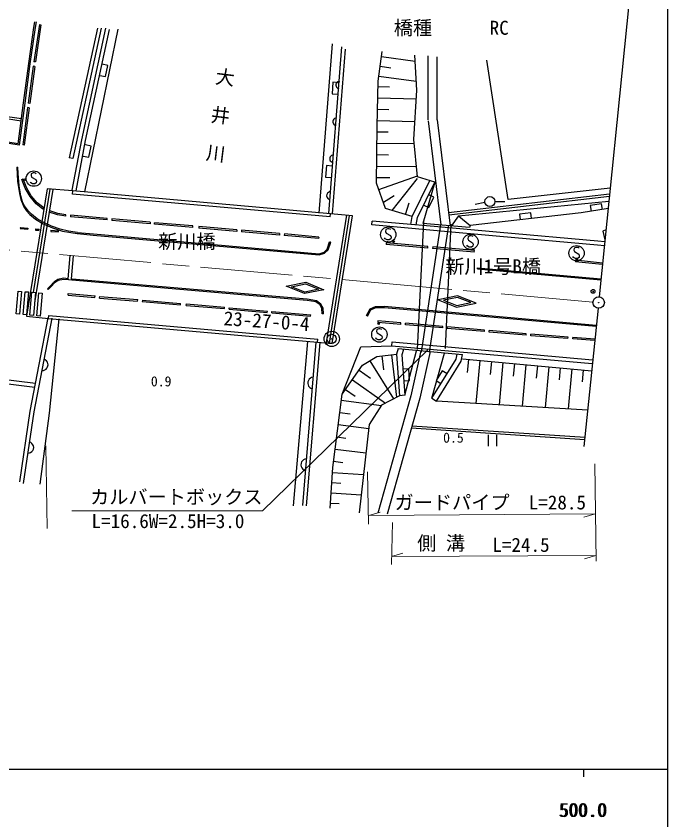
# Model space of a CAD drawing. Units: millimetres, scale not verified. Extents: x 40000 to 680000, y 20000 to 380000.
# Drawn here: x 493930 to 579000, y 198357 to 303217 of the extents above; entities that cross this region are included whole.
import ezdxf
from ezdxf.enums import TextEntityAlignment as Align

# ---------------------------------------------------------------- set-up
doc = ezdxf.new("R2010")
doc.units = ezdxf.units.MM
doc.header["$LTSCALE"] = 1000
doc.header["$PDMODE"] = 32
doc.header["$PDSIZE"] = 500
doc.linetypes.add('CHAIN', pattern=[18.5, 12, -1.5, 3.5, -1.5])
for name, color, linetype, lineweight in [('M-BGD', 7, 'Continuous', 25), ('M-BGD-EXST', 7, 'Continuous', 25), ('M-BMK', 2, 'CHAIN', 13), ('M-BMK-OTRS', 5, 'Continuous', 25), ('M-BMK-SRVR', 3, 'Continuous', 25), ('M-OTRS', 6, 'Continuous', 25), ('M-STR-HTXT', 7, 'Continuous', 13), ('M-STR-STR1', 1, 'Continuous', 25), ('M-STR-STRC', 7, 'Continuous', 25), ('M-TTL-BAND', 7, 'Continuous', 25)]:
    doc.layers.add(name, color=color, linetype=linetype, lineweight=lineweight)
doc.styles.add('@ＭＳ ゴシック', font='')
doc.styles.add('ＭＳ ゴシック', font='')
doc.styles.get('@ＭＳ ゴシック').set_extended_font_data('@MS Gothic')
doc.styles.get('ＭＳ ゴシック').set_extended_font_data('MS Gothic')

msp = doc.modelspace()

# ---------------------------------------------------------------- linework, layer by layer
at = {"layer": 'M-BGD'}
for p, q in [((496252, 301744), (496379, 302484)), ((496449, 301713), (496580, 302473)), ((495585, 297033), (496252, 301744)), ((495783, 297006), (496449, 301713)), ((504538, 301656), (500854, 284730)), ((505045, 301630), (501343, 284623)), ((502515, 287086), (505625, 301631)), ((507191, 301511), (502849, 280297)), ((503005, 286987), (506102, 301471)), ((533467, 277527), (535243, 299616)), ((536399, 299221), (534691, 277464)), ((536874, 298889), (535189, 277425)), ((541187, 294748), (541714, 298582)), ((541626, 297943), (546019, 297340)), ((546224, 293538), (545977, 298127)), ((547699, 289680), (547701, 298014)), ((548899, 289679), (548900, 297904)), ((494899, 291897), (495585, 297033)), ((495097, 291871), (495783, 297006)), ((505903, 296790), (505169, 296941)), ((505600, 295320), (505903, 296790)), ((558154, 279301), (555354, 297455)), ((541451, 296665), (542843, 296474)), ((504866, 295472), (505600, 295320)), ((536008, 294702), (535904, 294651)), ((536131, 294732), (536008, 294702)), ((541040, 288875), (541187, 294748)), ((541275, 295387), (546161, 294716)), ((535283, 294588), (535165, 293093)), ((536030, 294530), (535283, 294588)), ((535678, 294348), (535664, 294189)), ((535664, 294189), (535694, 294066)), ((535728, 294465), (535678, 294348)), ((535694, 294066), (535746, 293961)), ((535796, 294559), (535728, 294465)), ((535746, 293961), (535837, 293853)), ((535904, 294651), (535796, 294559)), ((535837, 293853), (535932, 293785)), ((535932, 293785), (536048, 293735)), ((541169, 294013), (542680, 293975)), ((535165, 293093), (535913, 293034)), ((545834, 287115), (546224, 293538)), ((494196, 286556), (494899, 291897)), ((494374, 286377), (495097, 291871)), ((541132, 292545), (546156, 292419)), ((541095, 291077), (542587, 291039)), ((491827, 289970), (494614, 289556)), ((491871, 290266), (494658, 289853)), ((535276, 289539), (535262, 289380)), ((535326, 289655), (535276, 289539)), ((535394, 289750), (535326, 289655)), ((535502, 289841), (535394, 289750)), ((535606, 289893), (535502, 289841)), ((535729, 289923), (535606, 289893)), ((541058, 289609), (545978, 289485)), ((547707, 289535), (549349, 275980)), ((548899, 289679), (550571, 275875)), ((535262, 289380), (535292, 289257)), ((535292, 289257), (535344, 289152)), ((535344, 289152), (535435, 289044)), ((535435, 289044), (535530, 288976)), ((535530, 288976), (535646, 288926)), ((540974, 281416), (541040, 288875)), ((494196, 286556), (488463, 287435)), ((541033, 288129), (542491, 288116)), ((494374, 286377), (488296, 287308)), ((501270, 280506), (502515, 287086)), ((501762, 280413), (503005, 286987)), ((503733, 286261), (502998, 286412)), ((541020, 286637), (545888, 286595)), ((546334, 282242), (545834, 287115)), ((503430, 284792), (503733, 286261)), ((501343, 284623), (500854, 284730)), ((502695, 284943), (503430, 284792)), ((534874, 284730), (534860, 284570)), ((534860, 284570), (534890, 284448)), ((534923, 284846), (534874, 284730)), ((534890, 284448), (534942, 284343)), ((534992, 284941), (534923, 284846)), ((534942, 284343), (535033, 284235)), ((535100, 285032), (534992, 284941)), ((535033, 284235), (535128, 284167)), ((535204, 285084), (535100, 285032)), ((535327, 285113), (535204, 285084)), ((541007, 285145), (542517, 285132)), ((494018, 283496), (494168, 283506)), ((534429, 283710), (534311, 282214)), ((535176, 283651), (534429, 283710)), ((535128, 284167), (535244, 284117)), ((540994, 283654), (546194, 283608)), ((534311, 282214), (535059, 282156)), ((540981, 282162), (542716, 282147)), ((541270, 280589), (546319, 282393)), ((548600, 281555), (546334, 282242)), ((542156, 278109), (540974, 281416)), ((543026, 277846), (546336, 282049)), ((545637, 277058), (547940, 281756)), ((546324, 276927), (548600, 281555)), ((548600, 281555), (547006, 276181)), ((534521, 280037), (534471, 279921)), ((534589, 280132), (534521, 280037)), ((534697, 280223), (534589, 280132)), ((534802, 280274), (534697, 280223)), ((534925, 280304), (534802, 280274)), ((571386, 280007), (550369, 277540)), ((571464, 280778), (558154, 279301)), ((534471, 279921), (534458, 279761)), ((534458, 279761), (534488, 279638)), ((534488, 279638), (534539, 279534)), ((534539, 279534), (534631, 279426)), ((534631, 279426), (534725, 279358)), ((534725, 279358), (534842, 279308)), ((541860, 278936), (543274, 279815)), ((548466, 279583), (547793, 279914)), ((547804, 278237), (548466, 279583)), ((571355, 279701), (550405, 277243)), ((551668, 277139), (571294, 279089)), ((556412, 279020), (557712, 279025)), ((545637, 277058), (542156, 278109)), ((544766, 277320), (545230, 278857)), ((547131, 278568), (547804, 278237)), ((555126, 278885), (553853, 278619)), ((571196, 278118), (567697, 277548)), ((570351, 278740), (568870, 278499)), ((568870, 278499), (568991, 277759)), ((570471, 278000), (570351, 278740)), ((545441, 276030), (545637, 277058)), ((546141, 275966), (546324, 276927)), ((551668, 277139), (550733, 275829)), ((551668, 277139), (553199, 275884)), ((567697, 277548), (553199, 275884)), ((561108, 277547), (559617, 277376)), ((559617, 277376), (559703, 276631)), ((561193, 276802), (561108, 277547)), ((540375, 275967), (540422, 276485)), ((548427, 275236), (540375, 275967)), ((548474, 275754), (540422, 276485)), ((549337, 276009), (546793, 259363)), ((553109, 275657), (547006, 276181)), ((547889, 259361), (550427, 275930)), ((553199, 275884), (553109, 275657)), ((494494, 275639), (494481, 275489)), ((494481, 275489), (495462, 275406)), ((494494, 275639), (495475, 275555)), ((495475, 275555), (495462, 275406)), ((496475, 275460), (496463, 275310)), ((496463, 275310), (496947, 275272)), ((496475, 275460), (496959, 275421)), ((496947, 275272), (496959, 275421)), ((498475, 275278), (498466, 275128)), ((498466, 275128), (499474, 275066)), ((498475, 275278), (499483, 275216)), ((499474, 275066), (499483, 275216)), ((501925, 274840), (501930, 274839)), ((501930, 274839), (504013, 274659)), ((501948, 274988), (504026, 274808)), ((504026, 274808), (533476, 272214)), ((557077, 274477), (548427, 275236)), ((557123, 274994), (548474, 275754)), ((569846, 273839), (557123, 274994)), ((570913, 275316), (570503, 275142)), ((570503, 275142), (570784, 274038)), ((504013, 274659), (533492, 272062)), ((534550, 272815), (534852, 273751)), ((534681, 272732), (534994, 273705)), ((534961, 273706), (534815, 273740)), ((534852, 273751), (534994, 273705)), ((569799, 273322), (557077, 274477)), ((570755, 273757), (569846, 273839)), ((534122, 272406), (534550, 272815)), ((534199, 272273), (534681, 272732)), ((570703, 273240), (569799, 273322)), ((500712, 268960), (500988, 271987)), ((501160, 268922), (501437, 271948)), ((533476, 272214), (534122, 272406)), ((533492, 272062), (534199, 272273)), ((554132, 270228), (554146, 270377)), ((554132, 270228), (570226, 268792)), ((554146, 270377), (570242, 268942)), ((498826, 268477), (498449, 268092)), ((499374, 268852), (498838, 268486)), ((499434, 268712), (498923, 268362)), ((500107, 269009), (499374, 268852)), ((499400, 268696), (499434, 268712)), ((500139, 268862), (499434, 268712)), ((500712, 268960), (500107, 269009)), ((500758, 268805), (500139, 268862)), ((500810, 268801), (500758, 268805)), ((501224, 268766), (500810, 268801)), ((501237, 268916), (501160, 268922)), ((531921, 266122), (501224, 268766)), ((531940, 266270), (501237, 268916)), ((529168, 267964), (531734, 268502)), ((531734, 268502), (534105, 267511)), ((498449, 268092), (498022, 267633)), ((498022, 267633), (498132, 267531)), ((498557, 267989), (498132, 267531)), ((498923, 268362), (498557, 267989)), ((531589, 267008), (529168, 267964)), ((529862, 267905), (531715, 268293)), ((531608, 267216), (529862, 267905)), ((534105, 267511), (531589, 267008)), ((533424, 267579), (531608, 267216)), ((531715, 268293), (533424, 267579)), ((493948, 264366), (494206, 267341)), ((494206, 267341), (494655, 267302)), ((494655, 267302), (494396, 264327)), ((494846, 264288), (495105, 267262)), ((495105, 267262), (495553, 267224)), ((495553, 267224), (495295, 264249)), ((495745, 264210), (496003, 267184)), ((496003, 267184), (496452, 267145)), ((496452, 267145), (496193, 264171)), ((496643, 264132), (496902, 267106)), ((496902, 267106), (497350, 267067)), ((497350, 267067), (497092, 264093)), ((551535, 266728), (549034, 266208)), ((551518, 266521), (549719, 266146)), ((553273, 265834), (551518, 266521)), ((553970, 265777), (551535, 266728)), ((533072, 265926), (531921, 266122)), ((533132, 266068), (531940, 266270)), ((533595, 265549), (533072, 265926)), ((533710, 265651), (533132, 266068)), ((533846, 265091), (533595, 265549)), ((533994, 265133), (533710, 265651)), ((540125, 265008), (540857, 265352)), ((540857, 265352), (541997, 265365)), ((541997, 265363), (569628, 262907)), ((549034, 266208), (551422, 265240)), ((549719, 266146), (551440, 265448)), ((551422, 265240), (553970, 265777)), ((551440, 265448), (553273, 265834)), ((494396, 264327), (493948, 264366)), ((495295, 264249), (494846, 264288)), ((533884, 264356), (533846, 265091)), ((534033, 264363), (533884, 264356)), ((534033, 264363), (533994, 265133)), ((539666, 264137), (540125, 265008)), ((539799, 264067), (540234, 264893)), ((540234, 264893), (540891, 265202)), ((540891, 265202), (541991, 265215)), ((541991, 265213), (569613, 262758)), ((496193, 264171), (495745, 264210)), ((495780, 251687), (498140, 263851)), ((496273, 251603), (498641, 263806)), ((497092, 264093), (496643, 264132)), ((498174, 263778), (498210, 264176)), ((498301, 251427), (499566, 263722)), ((539799, 264067), (539666, 264137)), ((531966, 260770), (530098, 239310)), ((533068, 260673), (531298, 239381)), ((533567, 260632), (531795, 239325)), ((536478, 253896), (538905, 260079)), ((538905, 260079), (542936, 260215)), ((542951, 260208), (542995, 260706)), ((542951, 260208), (569119, 257894)), ((542995, 260706), (569169, 258391)), ((541014, 258821), (543576, 259115)), ((542935, 259047), (543587, 253495)), ((543807, 259835), (543575, 259122)), ((543575, 259122), (543968, 253697)), ((543807, 259835), (552206, 259070)), ((544503, 259710), (544283, 259036)), ((544283, 259036), (544666, 253748)), ((544666, 253748), (546191, 259537)), ((546763, 259566), (545440, 253665)), ((547968, 259456), (546604, 253372)), ((548192, 253356), (549835, 259263)), ((551371, 258464), (551505, 259134)), ((552033, 258202), (552206, 259070)), ((497765, 258348), (497600, 258441)), ((497895, 258231), (497765, 258348)), ((498014, 258055), (497895, 258231)), ((498074, 257890), (498014, 258055)), ((539155, 257667), (541014, 258821)), ((540085, 258244), (543170, 253273)), ((541655, 258896), (541868, 257081)), ((548192, 253356), (551371, 258464)), ((548786, 252986), (552033, 258202)), ((552211, 258489), (569060, 256957)), ((552961, 258420), (552806, 256726)), ((554460, 258283), (553947, 252683)), ((555959, 258146), (555807, 256480)), ((557459, 258008), (556955, 252507)), ((497314, 256968), (497502, 256993)), ((497502, 256993), (497667, 257053)), ((497667, 257053), (497842, 257171)), ((497842, 257171), (497959, 257301)), ((497959, 257301), (498053, 257467)), ((498053, 257467), (498098, 257702)), ((498098, 257702), (498074, 257890)), ((536478, 253896), (539155, 257667)), ((538709, 257039), (540192, 255986)), ((545168, 257194), (544420, 257140)), ((545277, 255698), (545168, 257194)), ((549541, 256943), (548749, 255669)), ((550178, 256547), (549541, 256943)), ((558958, 257871), (558808, 256235)), ((560457, 257734), (559962, 252330)), ((561957, 257596), (561809, 255990)), ((563456, 257459), (562970, 252154)), ((564955, 257322), (564811, 255745)), ((566454, 257184), (565977, 251977)), ((567954, 257047), (567812, 255500)), ((496476, 255274), (486442, 256505)), ((496377, 254762), (486451, 255980)), ((532347, 255976), (532185, 255838)), ((532504, 256053), (532347, 255976)), ((532688, 256098), (532504, 256053)), ((532008, 255522), (531988, 255283)), ((531988, 255283), (532033, 255099)), ((532083, 255696), (532008, 255522)), ((532033, 255099), (532110, 254942)), ((532185, 255838), (532083, 255696)), ((532110, 254942), (532247, 254780)), ((537816, 255781), (542129, 252720)), ((544529, 255644), (545277, 255698)), ((548749, 255669), (549385, 255273)), ((532247, 254780), (532389, 254678)), ((532389, 254678), (532564, 254603)), ((535272, 244351), (536478, 253896)), ((536924, 254524), (538168, 253641)), ((536377, 253100), (541626, 252437)), ((545440, 253665), (541156, 238362)), ((543968, 253697), (541641, 252461)), ((546604, 253372), (542371, 238251)), ((544666, 253748), (543968, 253697)), ((548192, 253356), (548786, 252986)), ((568542, 251827), (548786, 252986)), ((494430, 242460), (495780, 251687)), ((541641, 252461), (540019, 249949)), ((494906, 242262), (496273, 251603)), ((497085, 242155), (498301, 251427)), ((536176, 251509), (537522, 251340)), ((535975, 249919), (539957, 249416)), ((540019, 249949), (538684, 238433)), ((568178, 248224), (545586, 249737)), ((568148, 247926), (545504, 249442)), ((555537, 248592), (555537, 247092)), ((556677, 247092), (556677, 248592)), ((495868, 247589), (495698, 247674)), ((496003, 247478), (495868, 247589)), ((496130, 247308), (496003, 247478)), ((535775, 248328), (536974, 248177)), ((495999, 246418), (496110, 246553)), ((496110, 246553), (496196, 246722)), ((496197, 247147), (496130, 247308)), ((496196, 246722), (496230, 246960)), ((496230, 246960), (496197, 247147)), ((535574, 246737), (539588, 246230)), ((495481, 246190), (495668, 246223)), ((495668, 246223), (495829, 246291)), ((495829, 246291), (495999, 246418)), ((531618, 245406), (531461, 245329)), ((531803, 245451), (531618, 245406)), ((531123, 244876), (531103, 244636)), ((531103, 244636), (531148, 244452)), ((531197, 245050), (531123, 244876)), ((531148, 244452), (531225, 244295)), ((531300, 245192), (531197, 245050)), ((531461, 245329), (531300, 245192)), ((534911, 239028), (535272, 244351)), ((535373, 245147), (536582, 244994)), ((531225, 244295), (531362, 244133)), ((531362, 244133), (531504, 244031)), ((531504, 244031), (531678, 243956)), ((535227, 243686), (539261, 243412)), ((535137, 242355), (536328, 242274)), ((535047, 241024), (538953, 240759)), ((534956, 239694), (536109, 239615))]:
    msp.add_line(p, q, dxfattribs=at)
for points in [[(494018, 283496), (494138, 281699), (494360, 280071), (494567, 279277), (494960, 278338), (495280, 277829), (495709, 277346), (496486, 276746), (497476, 276134), (498672, 275614), (499999, 275165), (501925, 274840)], [(501948, 274988), (500758, 275151), (499686, 275413), (498539, 275828), (497370, 276362), (496691, 276785), (495939, 277386), (495509, 277824), (495033, 278474), (494784, 278985), (494571, 279755), (494356, 281085), (494213, 282668), (494168, 283506)]]:
    msp.add_lwpolyline(points, dxfattribs=at)
msp.add_circle((555762, 279018), 650, dxfattribs=at)
at = {"layer": 'M-BGD-EXST'}
for p, q in [((495922, 282650), (495882, 282410)), ((495882, 282410), (495962, 282210)), ((496162, 282770), (495922, 282650)), ((495962, 282210), (496522, 281890)), ((496322, 282770), (496162, 282770)), ((496482, 282730), (496322, 282770)), ((496562, 282650), (496482, 282730)), ((495842, 281450), (495762, 281570)), ((496082, 281330), (495842, 281450)), ((496362, 281330), (496082, 281330)), ((496562, 281450), (496362, 281330)), ((496522, 281890), (496602, 281690)), ((496602, 281690), (496562, 281450)), ((542181, 275358), (542141, 275118)), ((542141, 275118), (542221, 274918)), ((542421, 275478), (542181, 275358)), ((542221, 274918), (542781, 274598)), ((542581, 275478), (542421, 275478)), ((542741, 275438), (542581, 275478)), ((542821, 275358), (542741, 275438)), ((542101, 274158), (542021, 274278)), ((542341, 274038), (542101, 274158)), ((542621, 274038), (542341, 274038)), ((542821, 274158), (542621, 274038)), ((542781, 274598), (542861, 274398)), ((542861, 274398), (542821, 274158)), ((552916, 274413), (552876, 274173)), ((552876, 274173), (552956, 273973)), ((553156, 274533), (552916, 274413)), ((552956, 273973), (553516, 273653)), ((553316, 274533), (553156, 274533)), ((553476, 274493), (553316, 274533)), ((553556, 274413), (553476, 274493)), ((552836, 273213), (552756, 273333)), ((553076, 273093), (552836, 273213)), ((553356, 273093), (553076, 273093)), ((553556, 273213), (553356, 273093)), ((553516, 273653), (553596, 273453)), ((553596, 273453), (553556, 273213)), ((566756, 272928), (566716, 272688)), ((566716, 272688), (566796, 272488)), ((566996, 273048), (566756, 272928)), ((567156, 273048), (566996, 273048)), ((567316, 273008), (567156, 273048)), ((567396, 272928), (567316, 273008)), ((566676, 271728), (566596, 271848)), ((566916, 271608), (566676, 271728)), ((566796, 272488), (567356, 272168)), ((567196, 271608), (566916, 271608)), ((567396, 271728), (567196, 271608)), ((567356, 272168), (567436, 271968)), ((567436, 271968), (567396, 271728)), ((541022, 262316), (540982, 262076)), ((541262, 262436), (541022, 262316)), ((541422, 262436), (541262, 262436)), ((541582, 262396), (541422, 262436)), ((541662, 262316), (541582, 262396)), ((540942, 261116), (540862, 261236)), ((541182, 260996), (540942, 261116)), ((540982, 262076), (541062, 261876)), ((541062, 261876), (541622, 261556)), ((541662, 261116), (541462, 260996)), ((541622, 261556), (541702, 261356)), ((541702, 261356), (541662, 261116)), ((541462, 260996), (541182, 260996))]:
    msp.add_line(p, q, dxfattribs=at)
for centre, radius in [((496242, 282010), 1000), ((495089, 281865), 100), ((495089, 281865), 50), ((495089, 281865), 25), ((542501, 274718), 1000), ((553236, 273773), 1000), ((542396, 273719), 100), ((542396, 273719), 50), ((542396, 273719), 25), ((543203, 273794), 100), ((543203, 273794), 50), ((543203, 273794), 25), ((553583, 272788), 100), ((553583, 272788), 50), ((553583, 272788), 25), ((567076, 272288), 1000), ((567104, 271485), 100), ((567104, 271485), 50), ((567104, 271485), 25), ((541342, 261676), 1000), ((541253, 263088), 100), ((541253, 263088), 50), ((541253, 263088), 25)]:
    msp.add_circle(centre, radius, dxfattribs=at)
at = {"layer": 'M-BMK'}
for p, q in [((548394, 267782), (470622, 274681)), ((569210, 265911), (548394, 267782))]:
    msp.add_line(p, q, dxfattribs=at)
at = {"layer": 'M-BMK-OTRS'}
for p, q in [((574414, 310009), (570032, 266590)), ((569880, 265098), (568017, 247054))]:
    msp.add_line(p, q, dxfattribs=at)
at = {"layer": 'M-BMK-SRVR'}
for centre, radius in [((569957, 265844), 750), ((569957, 265844), 30), ((535125, 261105), 1000), ((535125, 261105), 600), ((535125, 261105), 40)]:
    msp.add_circle(centre, radius, dxfattribs=at)
at = {"layer": 'M-OTRS'}
msp.add_point((569229, 267307), dxfattribs=at)
at = {"layer": 'M-STR-HTXT'}
for p, q in [((526085, 238688), (547649, 259683)), ((497798, 247178), (497984, 236393)), ((569479, 244789), (569631, 232128)), ((539793, 243745), (539938, 236932)), ((501212, 238688), (526085, 238688)), ((539947, 238077), (541444, 238508)), ((569508, 238293), (539947, 238077)), ((569508, 238293), (568010, 237866)), ((543042, 237165), (542925, 231666)), ((542925, 232719), (544423, 233146)), ((569601, 232836), (542925, 232719)), ((569601, 232836), (568103, 232410))]:
    msp.add_line(p, q, dxfattribs=at)
at = {"layer": 'M-STR-STR1'}
for p, q in [((497968, 280674), (495295, 264055)), ((498338, 280644), (496170, 267170)), ((498718, 280614), (496335, 265799)), ((501337, 280402), (497968, 280674)), ((501302, 280003), (501337, 280402)), ((534919, 277042), (501302, 280003)), ((534954, 277441), (501337, 280402)), ((534443, 260618), (537090, 277262)), ((534818, 260558), (537465, 277202)), ((534919, 277042), (534954, 277441)), ((537831, 277144), (534954, 277441)), ((535184, 260500), (537831, 277144)), ((546325, 259738), (547141, 276381)), ((549984, 259837), (550706, 276074)), ((495295, 264055), (498174, 263778)), ((498174, 263778), (498210, 264176)), ((498174, 263778), (533287, 260664)), ((498210, 264176), (533322, 261062)), ((533287, 260664), (533322, 261062)), ((533287, 260664), (535184, 260500))]:
    msp.add_line(p, q, dxfattribs=at)
for radius in [100, 50, 25]:
    msp.add_circle((553583, 272788), radius, dxfattribs=at)
at = {"layer": 'M-STR-STRC'}
for p, q in [((496984, 302100), (496256, 297261)), ((497182, 302070), (496454, 297231)), ((496984, 302100), (497182, 302070)), ((496454, 297231), (496256, 297261)), ((496180, 296687), (495514, 291843)), ((496378, 296660), (495712, 291815)), ((496378, 296660), (496180, 296687)), ((495712, 291815), (495514, 291843)), ((495430, 291272), (494810, 286400)), ((495629, 291247), (495008, 286375)), ((495629, 291247), (495430, 291272)), ((495008, 286375), (494810, 286400)), ((494684, 281917), (494872, 281984)), ((495100, 280758), (494684, 281917)), ((495281, 280843), (494872, 281984)), ((495750, 279665), (495100, 280758)), ((495913, 279782), (495281, 280843)), ((496556, 278733), (495750, 279665)), ((496696, 278877), (495913, 279782)), ((497415, 278037), (496556, 278733)), ((497541, 278192), (496696, 278877)), ((497415, 278037), (497541, 278192)), ((498264, 277618), (498324, 277809)), ((499341, 277277), (498264, 277618)), ((499387, 277472), (498324, 277809)), ((500410, 277101), (499341, 277277)), ((500443, 277299), (499387, 277472)), ((500410, 277101), (500443, 277299)), ((501051, 277225), (501034, 277025)), ((505818, 276623), (501034, 277025)), ((505835, 276822), (501051, 277225)), ((505818, 276623), (505835, 276822)), ((506430, 276756), (506413, 276557)), ((511411, 276132), (506413, 276557)), ((511428, 276332), (506430, 276756)), ((511428, 276332), (511411, 276132)), ((511994, 276069), (512011, 276268)), ((516979, 275644), (511994, 276069)), ((516996, 275843), (512011, 276268)), ((516979, 275644), (516996, 275843)), ((517779, 275758), (517762, 275559)), ((522729, 275132), (517762, 275559)), ((522746, 275331), (517779, 275758)), ((522746, 275331), (522729, 275132)), ((523365, 275275), (523348, 275076)), ((528310, 274647), (523348, 275076)), ((528327, 274846), (523365, 275275)), ((528327, 274846), (528310, 274647)), ((528944, 274795), (528926, 274596)), ((533433, 274392), (528944, 274795)), ((533415, 274193), (528926, 274596)), ((533433, 274392), (533415, 274193)), ((542234, 273624), (542216, 273425)), ((547665, 272939), (542216, 273425)), ((547682, 273139), (542234, 273624)), ((547665, 272939), (547682, 273139)), ((548302, 273110), (548284, 272911)), ((553723, 272420), (548284, 272911)), ((553741, 272619), (548302, 273110)), ((553723, 272420), (553741, 272619)), ((566937, 271359), (566917, 271160)), ((570431, 270802), (566917, 271160)), ((570451, 271001), (566937, 271359)), ((500723, 266811), (500740, 267010)), ((500723, 266811), (504219, 266508)), ((500740, 267010), (504236, 266708)), ((504219, 266508), (504236, 266708)), ((504824, 266434), (504841, 266634)), ((504824, 266434), (509797, 266025)), ((504841, 266634), (509813, 266224)), ((509797, 266025), (509813, 266224)), ((510414, 266166), (510397, 265966)), ((510397, 265966), (515369, 265532)), ((510414, 266166), (515387, 265731)), ((515369, 265532), (515387, 265731)), ((516145, 265465), (516162, 265664)), ((516145, 265465), (521135, 265053)), ((516162, 265664), (521152, 265252)), ((521135, 265053), (521152, 265252)), ((521726, 264978), (521744, 265177)), ((521726, 264978), (526715, 264534)), ((521744, 265177), (526733, 264733)), ((526715, 264534), (526733, 264733)), ((527308, 264498), (527326, 264697)), ((527308, 264498), (532360, 264057)), ((527326, 264697), (532377, 264256)), ((532360, 264057), (532377, 264256)), ((541147, 263464), (541129, 263265)), ((544142, 263003), (541129, 263265)), ((544159, 263203), (541147, 263464)), ((544142, 263003), (544159, 263203)), ((544752, 262961), (544770, 263160)), ((549606, 262534), (544752, 262961)), ((549623, 262733), (544770, 263160)), ((549606, 262534), (549623, 262733)), ((550211, 262481), (550228, 262680)), ((555052, 262060), (550211, 262481)), ((555070, 262259), (550228, 262680)), ((555052, 262060), (555070, 262259)), ((555664, 261999), (555681, 262199)), ((560513, 261785), (555681, 262199)), ((560496, 261586), (555664, 261999)), ((560496, 261586), (560513, 261785)), ((561110, 261519), (561125, 261719)), ((565958, 261140), (561110, 261519)), ((565973, 261340), (561125, 261719)), ((565958, 261140), (565973, 261340)), ((566580, 261105), (566596, 261304)), ((569422, 260878), (566580, 261105)), ((569442, 261077), (566596, 261304))]:
    msp.add_line(p, q, dxfattribs=at)
at = {"layer": 'M-TTL-BAND'}
for p, q in [((579000, 20000), (579000, 370000)), ((40000, 205000), (579000, 205000)), ((568000, 205000), (568000, 204000))]:
    msp.add_line(p, q, dxfattribs=at)

# ---------------------------------------------------------------- texts
at = {"layer": 'M-BGD', "style": '@ＭＳ ゴシック'}
msp.add_text('大\u3000井\u3000川', height=1833, rotation=263, dxfattribs=at).set_placement((519878, 296677), align=Align.BOTTOM_LEFT)
at = {"layer": 'M-BGD', "style": 'ＭＳ ゴシック'}
for s, p in [('0.9', (511520, 254517)), ('0.5', (549661, 247171))]:
    msp.add_text(s, height=1320, dxfattribs=at).set_placement(p, align=Align.BOTTOM_LEFT)
at = {"layer": 'M-BMK-SRVR', "style": 'ＭＳ ゴシック'}
msp.add_text('23-27-0-4', height=1833, rotation=356, dxfattribs=at).set_placement((520931, 262354), align=Align.BOTTOM_LEFT)
at = {"layer": 'M-STR-HTXT', "style": 'ＭＳ ゴシック'}
for s, p in [('カルバートボックス', (503591, 239027)), ('ガードパイプ\u3000L=28.5', (543327, 238312)), ('L=16.6W=2.5H=3.0', (503776, 235873)), ('側 溝', (546278, 232993)), ('L=24.5', (556079, 232776))]:
    msp.add_text(s, height=1833, dxfattribs=at).set_placement(p, align=Align.BOTTOM_LEFT)
at = {"layer": 'M-STR-STR1', "style": 'ＭＳ ゴシック'}
for s, p in [('橋種\u3000\u3000\u3000RC', (543229, 300221)), ('新川橋', (512468, 272353)), ('新川1号B橋', (549945, 269102))]:
    msp.add_text(s, height=1833, dxfattribs=at).set_placement(p, align=Align.BOTTOM_LEFT)
at = {"layer": 'M-TTL-BAND', "style": 'ＭＳ ゴシック'}
for p in [(567844, 198195), (568000, 198195)]:
    msp.add_text('500.0', height=1833, dxfattribs=at).set_placement(p, align=Align.BOTTOM_CENTER)

doc.saveas('drawing.dxf')
